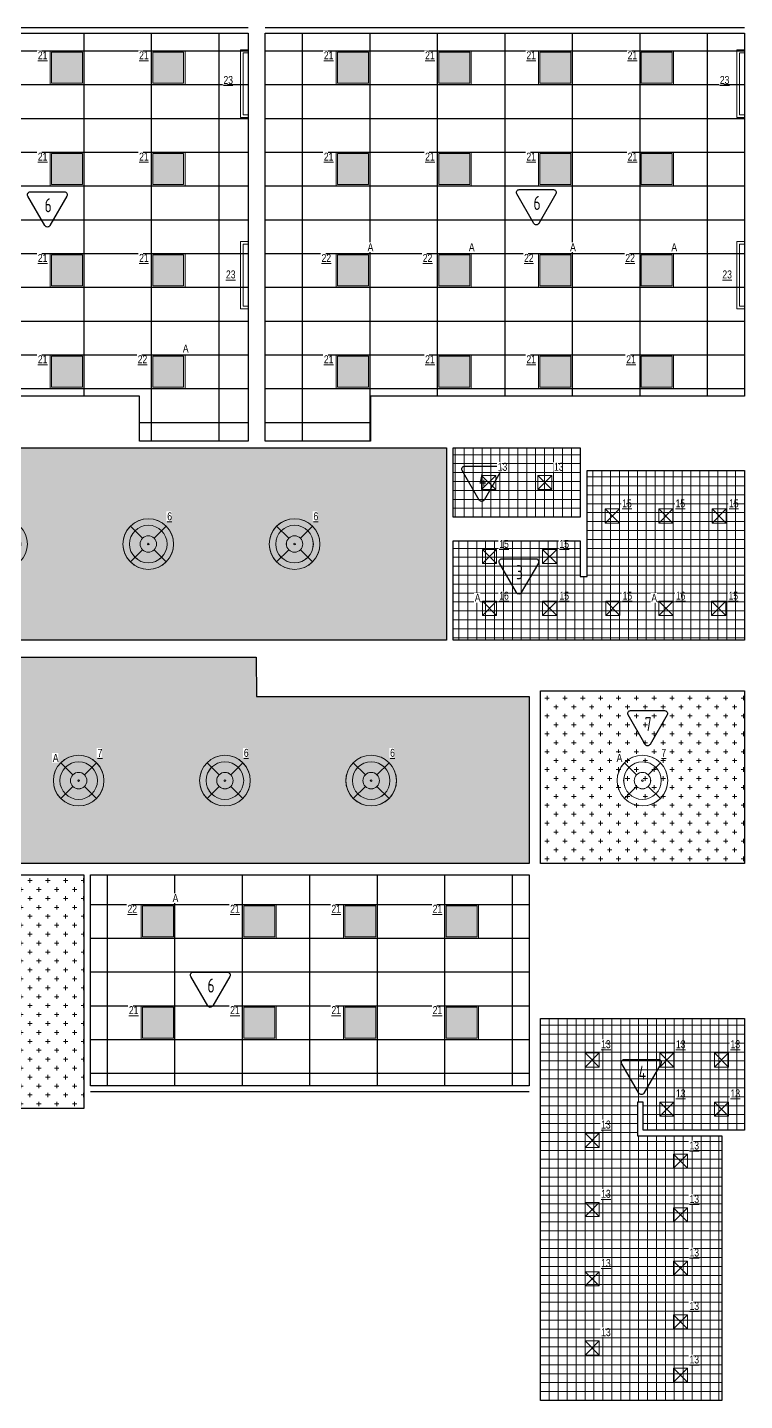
# Model space of a CAD drawing. Header units: millimetres. Extents: x -547274 to 397870, y -45599 to 141350.
# Drawn here: x -38249 to -25501, y 61656 to 86051 of the extents above; entities that cross this region are included whole.
import ezdxf

# ---------------------------------------------------------------- set-up
doc = ezdxf.new("R2010")
doc.units = ezdxf.units.MM
for name, color, linetype, lineweight in [('_ЭОМ_ОБЩ_Освещение_текст тип светильника', 172, 'Continuous', 50), ('_ЭОМ_светильник А', 1, 'Continuous', 35), ('_ЭОМ_светильник Р', 4, 'Continuous', 35), ('АР_Потолки_Штриховка', 252, 'Continuous', 0)]:
    doc.layers.add(name, color=color, linetype=linetype, lineweight=lineweight)
doc.layers.add('X-ref Light', color=250, linetype='Continuous')
doc.layers.add('Штриховка в сечении', color=7, linetype='Continuous')
for name, color, linetype, lineweight, true_color in [('АР_Потолок_Грильято_белый_50х50', 7, 'Continuous', 5, 0x8e00bd), ('АР_Потолок_Грильято_черный_50х50', 7, 'Continuous', 5, 0xfa3e00), ('АР_Потолок_Покраска', 7, 'Continuous', 5, 0x007399)]:
    doc.layers.add(name, color=color, linetype=linetype, lineweight=lineweight, true_color=true_color)
doc.layers.get('X-ref Light').off()
doc.styles.add('ISOCPEUR', font='isocpeur.ttf', dxfattribs={"height": 800})
doc.styles.add('ГОСТ', font='cad.shx', dxfattribs={"width": 0.8})

# ---------------------------------------------------------------- blocks, each defined once
blk = doc.blocks.new('A$C4757d704')
at = {"true_color": 0xf8f6b0, "transparency": 33554687}
h = blk.add_hatch(color=51, dxfattribs=at)
h.dxf.hatch_style = 1
h.paths.add_polyline_path([(214, 686), (132, 768, 0.198841), (0, 450, 0.198983), (132, 132), (214, 214, -0.198912), (116, 450, -0.198912)])
edge = h.paths.add_edge_path()
edge.add_arc((450, 450), 334, 135, 180)
edge.add_arc((450, 450), 334, 180, 225)
edge.add_line((214, 214), (347, 347))
edge.add_ellipse((450, 450), major_axis=(-146, 0), ratio=1, start_angle=315, end_angle=405, ccw=False)
edge.add_line((347, 553), (214, 686))
edge = h.paths.add_edge_path()
edge.add_line((214, 686), (347, 553))
edge.add_ellipse((450, 450), major_axis=(-146, 0), ratio=1, start_angle=225, end_angle=315, ccw=False)
edge.add_line((553, 553), (686, 686))
edge.add_arc((450, 450), 334, 45, 135)
h.paths.add_polyline_path([(132, 768), (214, 686, -0.414214), (686, 686), (768, 768, 0.414374)])
h.paths.add_polyline_path([(768, 768), (686, 686, -0.198912), (784, 450, -0.198912), (686, 214), (768, 132, 0.198983), (900, 450, 0.198841)])
edge = h.paths.add_edge_path()
edge.add_line((686, 686), (553, 553))
edge.add_ellipse((450, 450), major_axis=(-146, 0), ratio=1, start_angle=495, end_angle=585, ccw=False)
edge.add_line((553, 347), (686, 214))
edge.add_arc((450, 450), 334, 315, 360)
edge.add_arc((450, 450), 334, 0, 45)
edge = h.paths.add_edge_path()
edge.add_ellipse((450, 450), major_axis=(-146, 0), ratio=1, start_angle=405, end_angle=495, ccw=False)
edge.add_line((347, 347), (214, 214))
edge.add_arc((450, 450), 334, 225, 315)
edge.add_line((686, 214), (553, 347))
h.paths.add_polyline_path([(768, 132), (686, 214, -0.414214), (214, 214), (132, 132, 0.414054)])
edge = h.paths.add_edge_path()
edge.add_ellipse((450, 450), major_axis=(-146, 0), ratio=1, start_angle=495, end_angle=585)
edge.add_ellipse((450, 450), major_axis=(-146, 0), ratio=1, start_angle=225, end_angle=315)
edge.add_ellipse((450, 450), major_axis=(-146, 0), ratio=1, start_angle=315, end_angle=405)
edge.add_ellipse((450, 450), major_axis=(-146, 0), ratio=1, start_angle=405, end_angle=495)
edge = h.paths.add_edge_path(flags=0)
edge.add_ellipse((450, 450), major_axis=(-14.6, 0), ratio=1, start_angle=0, end_angle=360)
edge = h.paths.add_edge_path(flags=16)
edge.add_ellipse((450, 450), major_axis=(-14.6, 0), ratio=1, start_angle=0, end_angle=360)
at = {"layer": 'АР_Потолки_Штриховка', "color": 18, "ltscale": 100, "true_color": 0x000000}
for points in [[(132, 768), (347, 553)], [(768, 768), (553, 553)], [(347, 347), (132, 132)], [(553, 347), (768, 132)]]:
    blk.add_lwpolyline(points, dxfattribs=at)
for radius in [450, 334]:
    blk.add_circle((450, 450), radius, dxfattribs=at)
for major_axis in [(-146, 0), (-146, 0), (-14.6, 0)]:
    blk.add_ellipse((450, 450), major_axis=major_axis, ratio=1, start_param=3.926991, end_param=10.210176, dxfattribs=at)
blk = doc.blocks.new('Кососвет')
at = {"color": 0, "linetype": 'ByBlock', "lineweight": -2, "ltscale": 40}
for points in [[(-600, 26), (600, 26), (600, -111)], [(-600, 26), (-600, -111)], [(-600, -111), (-550, -111)], [(-550, -24), (550, -24)], [(-550, -111), (-550, -24)], [(600, -111), (550, -111), (550, -24)]]:
    blk.add_lwpolyline(points, dxfattribs=at)
blk = doc.blocks.new('RVE-SLIM-PRIME-595')
at = {"layer": 'Штриховка в сечении', "lineweight": 9, "ltscale": 1000, "true_color": 0xf8f6b0, "transparency": 33554636}
h = blk.add_hatch(color=51, dxfattribs=at)
h.dxf.hatch_style = 1
h.paths.add_polyline_path([(275, 275), (-275, 275), (-275, -275), (275, -275)])
at = {"color": 0, "linetype": 'ByBlock', "lineweight": -2, "ltscale": 40}
for points in [[(300, -300), (-300, -300), (-300, 300), (300, 300)], [(275, -275), (-275, -275), (-275, 275), (275, 275)]]:
    blk.add_lwpolyline(points, close=True, dxfattribs=at)
blk = doc.blocks.new('светильник школа коридор')
at = {"color": 0, "linetype": 'ByBlock', "lineweight": -2}
for points in [[(-318, 318), (-103, 103)], [(318, 318), (103, 103)], [(-103, -103), (-318, -318)], [(103, -103), (318, -318)]]:
    blk.add_lwpolyline(points, dxfattribs=at)
blk.add_circle((0, 0), 334, dxfattribs=at)
for major_axis in [(-450, 0), (-146, 0), (-146, 0), (-14.6, 0)]:
    blk.add_ellipse((0, 0), major_axis=major_axis, ratio=1, start_param=3.926991, end_param=10.210176, dxfattribs=at)
blk = doc.blocks.new('40 НА 40 ГРИЛЬЯТО ДЛЯ 50')
at = {"color": 0, "linetype": 'ByBlock', "lineweight": -2, "ltscale": 100}
for points in [[(125, -125), (-125, -125), (-125, 125), (125, 125), (125, -125)], [(125, 125), (-125, -125)], [(-125, 125), (125, -125)]]:
    blk.add_lwpolyline(points, dxfattribs=at)

msp = doc.modelspace()

# ---------------------------------------------------------------- hatches: boundary and pattern name
at = {"layer": 'АР_Потолки_Штриховка', "ltscale": 100, "true_color": 0xf8f6b0}
h = msp.add_hatch(color=51, dxfattribs=at)
h.dxf.hatch_style = 1
h.paths.add_polyline_path([(-37822.4, 85059.6), (-37272.4, 85059.6), (-37272.4, 85609.6), (-37822.4, 85609.6)])
h = msp.add_hatch(color=51, dxfattribs=at)
h.dxf.hatch_style = 1
h.paths.add_polyline_path([(-36022.4, 85059.6), (-35472.4, 85059.6), (-35472.4, 85609.6), (-36022.4, 85609.6)])
h = msp.add_hatch(color=51, dxfattribs=at)
h.dxf.hatch_style = 1
h.paths.add_polyline_path([(-32737.4, 85059.5), (-32187.4, 85059.5), (-32187.4, 85609.5), (-32737.4, 85609.5)])
h = msp.add_hatch(color=51, dxfattribs=at)
h.dxf.hatch_style = 1
h.paths.add_polyline_path([(-30937.4, 85059.5), (-30387.4, 85059.5), (-30387.4, 85609.5), (-30937.4, 85609.5)])
h = msp.add_hatch(color=51, dxfattribs=at)
h.dxf.hatch_style = 1
h.paths.add_polyline_path([(-29137.4, 85059.5), (-28587.4, 85059.5), (-28587.4, 85609.5), (-29137.4, 85609.5)])
h = msp.add_hatch(color=51, dxfattribs=at)
h.dxf.hatch_style = 1
h.paths.add_polyline_path([(-27337.4, 85059.5), (-26787.4, 85059.5), (-26787.4, 85609.5), (-27337.4, 85609.5)])
h = msp.add_hatch(color=51, dxfattribs=at)
h.dxf.hatch_style = 1
h.paths.add_polyline_path([(-37822.4, 83259.6), (-37272.4, 83259.6), (-37272.4, 83809.6), (-37822.4, 83809.6)])
h = msp.add_hatch(color=51, dxfattribs=at)
h.dxf.hatch_style = 1
h.paths.add_polyline_path([(-36022.4, 83259.6), (-35472.4, 83259.6), (-35472.4, 83809.6), (-36022.4, 83809.6)])
h = msp.add_hatch(color=51, dxfattribs=at)
h.dxf.hatch_style = 1
h.paths.add_polyline_path([(-32737.4, 83259.5), (-32187.4, 83259.5), (-32187.4, 83809.5), (-32737.4, 83809.5)])
h = msp.add_hatch(color=51, dxfattribs=at)
h.dxf.hatch_style = 1
h.paths.add_polyline_path([(-30937.4, 83259.5), (-30387.4, 83259.5), (-30387.4, 83809.5), (-30937.4, 83809.5)])
h = msp.add_hatch(color=51, dxfattribs=at)
h.dxf.hatch_style = 1
h.paths.add_polyline_path([(-29137.4, 83259.5), (-28587.4, 83259.5), (-28587.4, 83809.5), (-29137.4, 83809.5)])
h = msp.add_hatch(color=51, dxfattribs=at)
h.dxf.hatch_style = 1
h.paths.add_polyline_path([(-27337.4, 83259.5), (-26787.4, 83259.5), (-26787.4, 83809.5), (-27337.4, 83809.5)])
h = msp.add_hatch(color=51, dxfattribs=at)
h.dxf.hatch_style = 1
h.paths.add_polyline_path([(-37822.4, 81459.6), (-37272.4, 81459.6), (-37272.4, 82009.6), (-37822.4, 82009.6)])
h = msp.add_hatch(color=51, dxfattribs=at)
h.dxf.hatch_style = 1
h.paths.add_polyline_path([(-36022.4, 81459.6), (-35472.4, 81459.6), (-35472.4, 82009.6), (-36022.4, 82009.6)])
h = msp.add_hatch(color=51, dxfattribs=at)
h.dxf.hatch_style = 1
h.paths.add_polyline_path([(-32737.4, 81459.5), (-32187.4, 81459.5), (-32187.4, 82009.5), (-32737.4, 82009.5)])
h = msp.add_hatch(color=51, dxfattribs=at)
h.dxf.hatch_style = 1
h.paths.add_polyline_path([(-30937.4, 81459.5), (-30387.4, 81459.5), (-30387.4, 82009.5), (-30937.4, 82009.5)])
h = msp.add_hatch(color=51, dxfattribs=at)
h.dxf.hatch_style = 1
h.paths.add_polyline_path([(-29137.4, 81459.5), (-28587.4, 81459.5), (-28587.4, 82009.5), (-29137.4, 82009.5)])
h = msp.add_hatch(color=51, dxfattribs=at)
h.dxf.hatch_style = 1
h.paths.add_polyline_path([(-27337.4, 81459.5), (-26787.4, 81459.5), (-26787.4, 82009.5), (-27337.4, 82009.5)])
h = msp.add_hatch(color=51, dxfattribs=at)
h.dxf.hatch_style = 1
h.paths.add_polyline_path([(-37822.4, 79659.6), (-37272.4, 79659.6), (-37272.4, 80209.6), (-37822.4, 80209.6)])
h = msp.add_hatch(color=51, dxfattribs=at)
h.dxf.hatch_style = 1
h.paths.add_polyline_path([(-36022.4, 79659.6), (-35472.4, 79659.6), (-35472.4, 80209.6), (-36022.4, 80209.6)])
h = msp.add_hatch(color=51, dxfattribs=at)
h.dxf.hatch_style = 1
h.paths.add_polyline_path([(-32737.4, 79659.5), (-32187.4, 79659.5), (-32187.4, 80209.5), (-32737.4, 80209.5)])
h = msp.add_hatch(color=51, dxfattribs=at)
h.dxf.hatch_style = 1
h.paths.add_polyline_path([(-30937.4, 79659.5), (-30387.4, 79659.5), (-30387.4, 80209.5), (-30937.4, 80209.5)])
h = msp.add_hatch(color=51, dxfattribs=at)
h.dxf.hatch_style = 1
h.paths.add_polyline_path([(-29137.4, 79659.5), (-28587.4, 79659.5), (-28587.4, 80209.5), (-29137.4, 80209.5)])
h = msp.add_hatch(color=51, dxfattribs=at)
h.dxf.hatch_style = 1
h.paths.add_polyline_path([(-27337.4, 79659.5), (-26787.4, 79659.5), (-26787.4, 80209.5), (-27337.4, 80209.5)])
h = msp.add_hatch(color=51, dxfattribs=at)
h.dxf.hatch_style = 1
h.paths.add_polyline_path([(-36204, 69895.7), (-35654, 69895.7), (-35654, 70445.7), (-36204, 70445.7)])
h = msp.add_hatch(color=51, dxfattribs=at)
h.dxf.hatch_style = 1
h.paths.add_polyline_path([(-34404, 69895.7), (-33854, 69895.7), (-33854, 70445.7), (-34404, 70445.7)])
h = msp.add_hatch(color=51, dxfattribs=at)
h.dxf.hatch_style = 1
h.paths.add_polyline_path([(-32604, 69895.7), (-32054, 69895.7), (-32054, 70445.7), (-32604, 70445.7)])
h = msp.add_hatch(color=51, dxfattribs=at)
h.dxf.hatch_style = 1
h.paths.add_polyline_path([(-30804, 69895.7), (-30254, 69895.7), (-30254, 70445.7), (-30804, 70445.7)])
h = msp.add_hatch(color=51, dxfattribs=at)
h.dxf.hatch_style = 1
h.paths.add_polyline_path([(-36204, 68095.7), (-35654, 68095.7), (-35654, 68645.7), (-36204, 68645.7)])
h = msp.add_hatch(color=51, dxfattribs=at)
h.dxf.hatch_style = 1
h.paths.add_polyline_path([(-34404, 68095.7), (-33854, 68095.7), (-33854, 68645.7), (-34404, 68645.7)])
h = msp.add_hatch(color=51, dxfattribs=at)
h.dxf.hatch_style = 1
h.paths.add_polyline_path([(-32604, 68095.7), (-32054, 68095.7), (-32054, 68645.7), (-32604, 68645.7)])
h = msp.add_hatch(color=51, dxfattribs=at)
h.dxf.hatch_style = 1
h.paths.add_polyline_path([(-30804, 68095.7), (-30254, 68095.7), (-30254, 68645.7), (-30804, 68645.7)])
at = {"layer": 'АР_Потолок_Грильято_белый_50х50', "transparency": 33554559}
h = msp.add_hatch(dxfattribs=at)
h.set_pattern_fill('ANSI37', color=256, scale=50, angle=45)
h.set_pattern_definition([(90, (-28421.02, 77348.71), (-158.75, 0), []), (180, (-28421.02, 77348.71), (0, -158.75), [])])
h.paths.add_polyline_path([(-30678.1, 78580.4), (-28421, 78580.4), (-28421, 77348.7), (-30678.1, 77348.7)])
h = msp.add_hatch(dxfattribs=at)
h.set_pattern_fill('ANSI37', color=256, scale=50, angle=45)
h.set_pattern_definition([(90, (-29130.7, 61655.68), (-158.75, 0), []), (180, (-29130.7, 61655.68), (0, -158.75), [])])
h.paths.add_polyline_path([(-29130.7, 68441.9), (-25500.7, 68441.9), (-25500.7, 66456.9), (-27301.7, 66456.9), (-27301.7, 66956.9), (-27401.7, 66956.9), (-27401.7, 66356.9), (-25902.9, 66356.9), (-25902.9, 61655.7), (-29130.7, 61655.7)])
at = {"layer": 'АР_Потолок_Грильято_черный_50х50', "transparency": 33554559}
h = msp.add_hatch(dxfattribs=at)
h.set_pattern_fill('ANSI37', color=256, scale=50, angle=45)
h.set_pattern_definition([(90, (-25500.7, 78065.68), (-158.75, 0), []), (180, (-25500.7, 78065.68), (0, -158.75), [])])
h.paths.add_polyline_path([(-28301, 78181.5), (-25500.7, 78181.5), (-25500.7, 75165.7), (-30678.4, 75165.7), (-30678.2, 76928.5), (-28421.4, 76928.3), (-28421, 76298.5), (-28301, 76298.5)])
at = {"layer": 'АР_Потолок_Покраска'}
h = msp.add_hatch(dxfattribs=at)
h.set_pattern_fill('CROSS', color=256, scale=25)
h.paths.add_polyline_path([(-30798.1, 78580.3), (-30798.4, 75165.7), (-54403, 75165.7), (-54403.3, 78580.3)])
h = msp.add_hatch(dxfattribs=at)
h.set_pattern_fill('CROSS', color=256, scale=25)
h.paths.add_polyline_path([(-55745.7, 74164.5), (-50960.7, 74164.5), (-50960.7, 74865.7), (-34180.7, 74865.7), (-34179, 74164.5), (-29329, 74164.5), (-29330.7, 71195.7), (-55745.7, 71195.7)])
h = msp.add_hatch(dxfattribs=at)
h.set_pattern_fill('CROSS', color=256, scale=25)
h.paths.add_polyline_path([(-29130.7, 74264.5), (-25500.7, 74264.5), (-25500.7, 71195.7), (-29130.7, 71195.7)])
h = msp.add_hatch(dxfattribs=at)
h.set_pattern_fill('CROSS', color=256, scale=25)
h.set_pattern_definition([(0, (-298436.24, 56765.23), (158.75, 158.75), [79.375, -238.125]), (90, (-298396.55, 56725.54), (-158.75, 158.75), [79.375, -238.125])])
h.paths.add_polyline_path([(-47485.7, 70993.8), (-37247.3, 70995.7), (-37247.4, 66845.7), (-47485.7, 66845.7)])

# ---------------------------------------------------------------- linework, layer by layer
for points in [[(-42570.7, 85950.7), (-34325.7, 85950.7), (-34325.7, 78700.3), (-36259.4, 78700.3), (-36259.4, 79498.5), (-42570.8, 79498.5)], [(-34025.7, 85950.7), (-25500.7, 85950.7), (-25500.7, 79498.5), (-32147.8, 79498.5), (-32147.8, 78700.3), (-34025.7, 78700.3)], [(-30798.1, 78580.3), (-30798.4, 75165.7), (-54403, 75165.7), (-54403.3, 78580.3)], [(-30678.1, 78580.4), (-28421, 78580.4), (-28421, 77348.7), (-30678.1, 77348.7)], [(-28301, 78181.5), (-25500.7, 78181.5), (-25500.7, 75165.7), (-30678.4, 75165.7), (-30678.2, 76928.5), (-28421.4, 76928.3), (-28421, 76298.5), (-28301, 76298.5)], [(-55745.7, 74164.5), (-50960.7, 74164.5), (-50960.7, 74865.7), (-34180.7, 74865.7), (-34179, 74164.5), (-29329, 74164.5), (-29330.7, 71195.7), (-55745.7, 71195.7)], [(-29130.7, 74264.5), (-25500.7, 74264.5), (-25500.7, 71195.7), (-29130.7, 71195.7)], [(-47485.7, 70993.8), (-37247.3, 70995.7), (-37247.4, 66845.7), (-47485.7, 66845.7)], [(-37127.3, 70995.7), (-29330.7, 70995.7), (-29330.7, 67245.7), (-37127.3, 67245.7)], [(-29130.7, 68441.9), (-25500.7, 68441.9), (-25500.7, 66456.9), (-27301.7, 66456.9), (-27301.7, 66956.9), (-27401.7, 66956.9), (-27401.7, 66356.9), (-25902.9, 66356.9), (-25902.9, 61655.7), (-29130.7, 61655.7)]]:
    msp.add_lwpolyline(points, close=True)
for points in [[(-42570.7, 86050.8), (-34325.7, 86050.7)], [(-37247.4, 85950.7), (-37247.4, 79498.5)], [(-36047.4, 85950.7), (-36047.4, 78700.3)], [(-34847.4, 85950.7), (-34847.4, 78700.3)], [(-34025.7, 86050.6), (-25500.7, 86050.7)], [(-33362.4, 85950.7), (-33362.4, 78700.3)], [(-32162.4, 85950.7), (-32162.4, 78700.3)], [(-30962.4, 85950.7), (-30962.4, 79498.5)], [(-29762.4, 85950.7), (-29762.4, 79498.5)], [(-28562.4, 85950.7), (-28562.4, 79498.5)], [(-27362.4, 85950.7), (-27362.4, 79498.5)], [(-26162.4, 85950.7), (-26162.4, 79498.5)], [(-42570.7, 85634.5), (-34325.7, 85634.6)], [(-34025.7, 85634.5), (-25500.7, 85634.5)], [(-42570.7, 85034.5), (-34325.7, 85034.6)], [(-34025.7, 85034.5), (-25500.7, 85034.5)], [(-42570.7, 84434.5), (-34325.7, 84434.6)], [(-34025.7, 84434.5), (-25500.7, 84434.5)], [(-42570.7, 83834.5), (-34325.7, 83834.6)], [(-34025.7, 83834.5), (-25500.7, 83834.5)], [(-42570.7, 83234.5), (-34325.7, 83234.6)], [(-34025.7, 83234.5), (-25500.7, 83234.5)], [(-42570.7, 82634.5), (-34325.7, 82634.6)], [(-34025.7, 82634.5), (-25500.7, 82634.5)], [(-42570.7, 82034.5), (-34325.7, 82034.6)], [(-34025.7, 82034.5), (-25500.7, 82034.5)], [(-42570.7, 81434.5), (-34325.7, 81434.6)], [(-34025.7, 81434.5), (-25500.7, 81434.5)], [(-42570.8, 80834.5), (-34325.7, 80834.6)], [(-34025.7, 80834.5), (-25500.7, 80834.5)], [(-42570.8, 80234.5), (-34325.7, 80234.6)], [(-34025.7, 80234.5), (-25500.7, 80234.5)], [(-42570.8, 79634.5), (-34325.7, 79634.6)], [(-34025.7, 79634.5), (-25500.7, 79634.5)], [(-36259.4, 79034.6), (-34325.7, 79034.6)], [(-34025.7, 79034.5), (-32147.8, 79034.5)], [(-36829, 67245.7), (-36829, 70995.7)], [(-35629, 67245.7), (-35629, 70995.7)], [(-34429, 67245.7), (-34429, 70995.7)], [(-33229, 67245.7), (-33229, 70995.7)], [(-32029, 67245.7), (-32029, 70995.7)], [(-30829, 67245.7), (-30829, 70995.7)], [(-29629, 67245.7), (-29629, 70995.7)], [(-37127.3, 70470.7), (-29330.7, 70470.7)], [(-37127.3, 69870.7), (-29330.7, 69870.7)], [(-37127.3, 69270.7), (-29330.7, 69270.7)], [(-37127.3, 68670.7), (-29330.7, 68670.7)], [(-37127.3, 68070.7), (-29330.7, 68070.7)], [(-37127.3, 67470.7), (-29330.7, 67470.7)], [(-37127.3, 67145.7), (-29330.7, 67145.7)]]:
    msp.add_lwpolyline(points)
for points in [[(-38197.8, 83129.4), (-37591.6, 83129.4, -0.5773495), (-37548.3, 83054.4), (-37851.4, 82529.4, -0.5773541), (-37938, 82529.4), (-38241.1, 83054.4, -0.5773491), (-38197.8, 83129.4, -0.0000017)], [(-29505.8, 83170.1), (-28899.5, 83170.1, -0.5773495), (-28856.2, 83095.1), (-29159.3, 82570.1, -0.5773541), (-29246, 82570.1), (-29549.1, 83095.1, -0.5773491), (-29505.8, 83170.1, -0.0000017)], [(-30477.3, 78254.9), (-29871.1, 78254.9, -0.5773495), (-29827.8, 78179.9), (-30130.9, 77654.9, -0.5773541), (-30217.5, 77654.9), (-30520.6, 78179.9, -0.5773491), (-30477.3, 78254.9, -0.0000017)], [(-29815.8, 76609.1), (-29209.5, 76609.1, -0.5773495), (-29166.2, 76534.1), (-29469.3, 76009.1, -0.5773541), (-29555.9, 76009.1), (-29859.1, 76534.1, -0.5773491), (-29815.8, 76609.1, -0.0000017)], [(-27527.9, 73913.6), (-26921.7, 73913.6, -0.5773495), (-26878.4, 73838.6), (-27181.5, 73313.6, -0.5773541), (-27268.1, 73313.6), (-27571.2, 73838.6, -0.5773491), (-27527.9, 73913.6, -0.0000017)], [(-35302.5, 69266.2), (-34696.2, 69266.2, -0.5773495), (-34652.9, 69191.2), (-34956.1, 68666.2, -0.5773541), (-35042.7, 68666.2), (-35345.8, 69191.2, -0.5773491), (-35302.5, 69266.2, -0.0000017)], [(-27637.2, 67715.3), (-27031, 67715.3, -0.5773495), (-26987.7, 67640.3), (-27290.8, 67115.3, -0.5773541), (-27377.4, 67115.3), (-27680.5, 67640.3, -0.5773491), (-27637.2, 67715.3, -0.0000017)]]:
    msp.add_lwpolyline(points, format="xyb")
at = {"layer": 'АР_Потолки_Штриховка', "color": 18, "ltscale": 100, "true_color": 0x000000}
for points in [[(-37247.4, 85034.6), (-37847.4, 85034.6), (-37847.4, 85634.6), (-37247.4, 85634.6)], [(-35447.4, 85034.6), (-36047.4, 85034.6), (-36047.4, 85634.6), (-35447.4, 85634.6)], [(-32162.4, 85034.5), (-32762.4, 85034.5), (-32762.4, 85634.5), (-32162.4, 85634.5)], [(-30362.4, 85034.5), (-30962.4, 85034.5), (-30962.4, 85634.5), (-30362.4, 85634.5)], [(-28562.4, 85034.5), (-29162.4, 85034.5), (-29162.4, 85634.5), (-28562.4, 85634.5)], [(-26762.4, 85034.5), (-27362.4, 85034.5), (-27362.4, 85634.5), (-26762.4, 85634.5)], [(-37272.4, 85059.6), (-37822.4, 85059.6), (-37822.4, 85609.6), (-37272.4, 85609.6)], [(-35472.4, 85059.6), (-36022.4, 85059.6), (-36022.4, 85609.6), (-35472.4, 85609.6)], [(-32187.4, 85059.5), (-32737.4, 85059.5), (-32737.4, 85609.5), (-32187.4, 85609.5)], [(-30387.4, 85059.5), (-30937.4, 85059.5), (-30937.4, 85609.5), (-30387.4, 85609.5)], [(-28587.4, 85059.5), (-29137.4, 85059.5), (-29137.4, 85609.5), (-28587.4, 85609.5)], [(-26787.4, 85059.5), (-27337.4, 85059.5), (-27337.4, 85609.5), (-26787.4, 85609.5)], [(-37247.4, 83234.6), (-37847.4, 83234.6), (-37847.4, 83834.6), (-37247.4, 83834.6)], [(-37272.4, 83259.6), (-37822.4, 83259.6), (-37822.4, 83809.6), (-37272.4, 83809.6)], [(-35447.4, 83234.6), (-36047.4, 83234.6), (-36047.4, 83834.6), (-35447.4, 83834.6)], [(-35472.4, 83259.6), (-36022.4, 83259.6), (-36022.4, 83809.6), (-35472.4, 83809.6)], [(-32162.4, 83234.5), (-32762.4, 83234.5), (-32762.4, 83834.5), (-32162.4, 83834.5)], [(-32187.4, 83259.5), (-32737.4, 83259.5), (-32737.4, 83809.5), (-32187.4, 83809.5)], [(-30362.4, 83234.5), (-30962.4, 83234.5), (-30962.4, 83834.5), (-30362.4, 83834.5)], [(-30387.4, 83259.5), (-30937.4, 83259.5), (-30937.4, 83809.5), (-30387.4, 83809.5)], [(-28562.4, 83234.5), (-29162.4, 83234.5), (-29162.4, 83834.5), (-28562.4, 83834.5)], [(-28587.4, 83259.5), (-29137.4, 83259.5), (-29137.4, 83809.5), (-28587.4, 83809.5)], [(-26762.4, 83234.5), (-27362.4, 83234.5), (-27362.4, 83834.5), (-26762.4, 83834.5)], [(-26787.4, 83259.5), (-27337.4, 83259.5), (-27337.4, 83809.5), (-26787.4, 83809.5)], [(-37247.4, 81434.6), (-37847.4, 81434.6), (-37847.4, 82034.6), (-37247.4, 82034.6)], [(-37272.4, 81459.6), (-37822.4, 81459.6), (-37822.4, 82009.6), (-37272.4, 82009.6)], [(-35447.4, 81434.6), (-36047.4, 81434.6), (-36047.4, 82034.6), (-35447.4, 82034.6)], [(-35472.4, 81459.6), (-36022.4, 81459.6), (-36022.4, 82009.6), (-35472.4, 82009.6)], [(-32162.4, 81434.5), (-32762.4, 81434.5), (-32762.4, 82034.5), (-32162.4, 82034.5)], [(-32187.4, 81459.5), (-32737.4, 81459.5), (-32737.4, 82009.5), (-32187.4, 82009.5)], [(-30362.4, 81434.5), (-30962.4, 81434.5), (-30962.4, 82034.5), (-30362.4, 82034.5)], [(-30387.4, 81459.5), (-30937.4, 81459.5), (-30937.4, 82009.5), (-30387.4, 82009.5)], [(-28562.4, 81434.5), (-29162.4, 81434.5), (-29162.4, 82034.5), (-28562.4, 82034.5)], [(-28587.4, 81459.5), (-29137.4, 81459.5), (-29137.4, 82009.5), (-28587.4, 82009.5)], [(-26762.4, 81434.5), (-27362.4, 81434.5), (-27362.4, 82034.5), (-26762.4, 82034.5)], [(-26787.4, 81459.5), (-27337.4, 81459.5), (-27337.4, 82009.5), (-26787.4, 82009.5)], [(-37247.4, 79634.6), (-37847.4, 79634.6), (-37847.4, 80234.6), (-37247.4, 80234.6)], [(-37272.4, 79659.6), (-37822.4, 79659.6), (-37822.4, 80209.6), (-37272.4, 80209.6)], [(-35447.4, 79634.6), (-36047.4, 79634.6), (-36047.4, 80234.6), (-35447.4, 80234.6)], [(-35472.4, 79659.6), (-36022.4, 79659.6), (-36022.4, 80209.6), (-35472.4, 80209.6)], [(-32162.4, 79634.5), (-32762.4, 79634.5), (-32762.4, 80234.5), (-32162.4, 80234.5)], [(-32187.4, 79659.5), (-32737.4, 79659.5), (-32737.4, 80209.5), (-32187.4, 80209.5)], [(-30362.4, 79634.5), (-30962.4, 79634.5), (-30962.4, 80234.5), (-30362.4, 80234.5)], [(-30387.4, 79659.5), (-30937.4, 79659.5), (-30937.4, 80209.5), (-30387.4, 80209.5)], [(-28562.4, 79634.5), (-29162.4, 79634.5), (-29162.4, 80234.5), (-28562.4, 80234.5)], [(-28587.4, 79659.5), (-29137.4, 79659.5), (-29137.4, 80209.5), (-28587.4, 80209.5)], [(-26762.4, 79634.5), (-27362.4, 79634.5), (-27362.4, 80234.5), (-26762.4, 80234.5)], [(-26787.4, 79659.5), (-27337.4, 79659.5), (-27337.4, 80209.5), (-26787.4, 80209.5)], [(-35629, 69870.7), (-36229, 69870.7), (-36229, 70470.7), (-35629, 70470.7)], [(-35654, 69895.7), (-36204, 69895.7), (-36204, 70445.7), (-35654, 70445.7)], [(-33829, 69870.7), (-34429, 69870.7), (-34429, 70470.7), (-33829, 70470.7)], [(-33854, 69895.7), (-34404, 69895.7), (-34404, 70445.7), (-33854, 70445.7)], [(-32029, 69870.7), (-32629, 69870.7), (-32629, 70470.7), (-32029, 70470.7)], [(-32054, 69895.7), (-32604, 69895.7), (-32604, 70445.7), (-32054, 70445.7)], [(-30229, 69870.7), (-30829, 69870.7), (-30829, 70470.7), (-30229, 70470.7)], [(-30254, 69895.7), (-30804, 69895.7), (-30804, 70445.7), (-30254, 70445.7)], [(-35629, 68070.7), (-36229, 68070.7), (-36229, 68670.7), (-35629, 68670.7)], [(-35654, 68095.7), (-36204, 68095.7), (-36204, 68645.7), (-35654, 68645.7)], [(-33829, 68070.7), (-34429, 68070.7), (-34429, 68670.7), (-33829, 68670.7)], [(-33854, 68095.7), (-34404, 68095.7), (-34404, 68645.7), (-33854, 68645.7)], [(-32029, 68070.7), (-32629, 68070.7), (-32629, 68670.7), (-32029, 68670.7)], [(-32054, 68095.7), (-32604, 68095.7), (-32604, 68645.7), (-32054, 68645.7)], [(-30229, 68070.7), (-30829, 68070.7), (-30829, 68670.7), (-30229, 68670.7)], [(-30254, 68095.7), (-30804, 68095.7), (-30804, 68645.7), (-30254, 68645.7)]]:
    msp.add_lwpolyline(points, close=True, dxfattribs=at)
at = {"layer": 'АР_Потолки_Штриховка', "color": 18, "lineweight": 18, "ltscale": 100, "true_color": 0x000000}
for points in [[(-37247.4, 85034.6), (-37847.4, 85034.6), (-37847.4, 85634.6), (-37247.4, 85634.6)], [(-35447.4, 85034.6), (-36047.4, 85034.6), (-36047.4, 85634.6), (-35447.4, 85634.6)], [(-32162.4, 85034.5), (-32762.4, 85034.5), (-32762.4, 85634.5), (-32162.4, 85634.5)], [(-30362.4, 85034.5), (-30962.4, 85034.5), (-30962.4, 85634.5), (-30362.4, 85634.5)], [(-28562.4, 85034.5), (-29162.4, 85034.5), (-29162.4, 85634.5), (-28562.4, 85634.5)], [(-26762.4, 85034.5), (-27362.4, 85034.5), (-27362.4, 85634.5), (-26762.4, 85634.5)], [(-37272.4, 85059.6), (-37822.4, 85059.6), (-37822.4, 85609.6), (-37272.4, 85609.6)], [(-35472.4, 85059.6), (-36022.4, 85059.6), (-36022.4, 85609.6), (-35472.4, 85609.6)], [(-32187.4, 85059.5), (-32737.4, 85059.5), (-32737.4, 85609.5), (-32187.4, 85609.5)], [(-30387.4, 85059.5), (-30937.4, 85059.5), (-30937.4, 85609.5), (-30387.4, 85609.5)], [(-28587.4, 85059.5), (-29137.4, 85059.5), (-29137.4, 85609.5), (-28587.4, 85609.5)], [(-26787.4, 85059.5), (-27337.4, 85059.5), (-27337.4, 85609.5), (-26787.4, 85609.5)], [(-37247.4, 83234.6), (-37847.4, 83234.6), (-37847.4, 83834.6), (-37247.4, 83834.6)], [(-37272.4, 83259.6), (-37822.4, 83259.6), (-37822.4, 83809.6), (-37272.4, 83809.6)], [(-35447.4, 83234.6), (-36047.4, 83234.6), (-36047.4, 83834.6), (-35447.4, 83834.6)], [(-35472.4, 83259.6), (-36022.4, 83259.6), (-36022.4, 83809.6), (-35472.4, 83809.6)], [(-32162.4, 83234.5), (-32762.4, 83234.5), (-32762.4, 83834.5), (-32162.4, 83834.5)], [(-32187.4, 83259.5), (-32737.4, 83259.5), (-32737.4, 83809.5), (-32187.4, 83809.5)], [(-30362.4, 83234.5), (-30962.4, 83234.5), (-30962.4, 83834.5), (-30362.4, 83834.5)], [(-30387.4, 83259.5), (-30937.4, 83259.5), (-30937.4, 83809.5), (-30387.4, 83809.5)], [(-28562.4, 83234.5), (-29162.4, 83234.5), (-29162.4, 83834.5), (-28562.4, 83834.5)], [(-28587.4, 83259.5), (-29137.4, 83259.5), (-29137.4, 83809.5), (-28587.4, 83809.5)], [(-26762.4, 83234.5), (-27362.4, 83234.5), (-27362.4, 83834.5), (-26762.4, 83834.5)], [(-26787.4, 83259.5), (-27337.4, 83259.5), (-27337.4, 83809.5), (-26787.4, 83809.5)], [(-37247.4, 81434.6), (-37847.4, 81434.6), (-37847.4, 82034.6), (-37247.4, 82034.6)], [(-37272.4, 81459.6), (-37822.4, 81459.6), (-37822.4, 82009.6), (-37272.4, 82009.6)], [(-35447.4, 81434.6), (-36047.4, 81434.6), (-36047.4, 82034.6), (-35447.4, 82034.6)], [(-35472.4, 81459.6), (-36022.4, 81459.6), (-36022.4, 82009.6), (-35472.4, 82009.6)], [(-32162.4, 81434.5), (-32762.4, 81434.5), (-32762.4, 82034.5), (-32162.4, 82034.5)], [(-32187.4, 81459.5), (-32737.4, 81459.5), (-32737.4, 82009.5), (-32187.4, 82009.5)], [(-30362.4, 81434.5), (-30962.4, 81434.5), (-30962.4, 82034.5), (-30362.4, 82034.5)], [(-30387.4, 81459.5), (-30937.4, 81459.5), (-30937.4, 82009.5), (-30387.4, 82009.5)], [(-28562.4, 81434.5), (-29162.4, 81434.5), (-29162.4, 82034.5), (-28562.4, 82034.5)], [(-28587.4, 81459.5), (-29137.4, 81459.5), (-29137.4, 82009.5), (-28587.4, 82009.5)], [(-26762.4, 81434.5), (-27362.4, 81434.5), (-27362.4, 82034.5), (-26762.4, 82034.5)], [(-26787.4, 81459.5), (-27337.4, 81459.5), (-27337.4, 82009.5), (-26787.4, 82009.5)], [(-37247.4, 79634.6), (-37847.4, 79634.6), (-37847.4, 80234.6), (-37247.4, 80234.6)], [(-37272.4, 79659.6), (-37822.4, 79659.6), (-37822.4, 80209.6), (-37272.4, 80209.6)], [(-35447.4, 79634.6), (-36047.4, 79634.6), (-36047.4, 80234.6), (-35447.4, 80234.6)], [(-35472.4, 79659.6), (-36022.4, 79659.6), (-36022.4, 80209.6), (-35472.4, 80209.6)], [(-32162.4, 79634.5), (-32762.4, 79634.5), (-32762.4, 80234.5), (-32162.4, 80234.5)], [(-32187.4, 79659.5), (-32737.4, 79659.5), (-32737.4, 80209.5), (-32187.4, 80209.5)], [(-30362.4, 79634.5), (-30962.4, 79634.5), (-30962.4, 80234.5), (-30362.4, 80234.5)], [(-30387.4, 79659.5), (-30937.4, 79659.5), (-30937.4, 80209.5), (-30387.4, 80209.5)], [(-28562.4, 79634.5), (-29162.4, 79634.5), (-29162.4, 80234.5), (-28562.4, 80234.5)], [(-28587.4, 79659.5), (-29137.4, 79659.5), (-29137.4, 80209.5), (-28587.4, 80209.5)], [(-26762.4, 79634.5), (-27362.4, 79634.5), (-27362.4, 80234.5), (-26762.4, 80234.5)], [(-26787.4, 79659.5), (-27337.4, 79659.5), (-27337.4, 80209.5), (-26787.4, 80209.5)], [(-35629, 69870.7), (-36229, 69870.7), (-36229, 70470.7), (-35629, 70470.7)], [(-35654, 69895.7), (-36204, 69895.7), (-36204, 70445.7), (-35654, 70445.7)], [(-33829, 69870.7), (-34429, 69870.7), (-34429, 70470.7), (-33829, 70470.7)], [(-33854, 69895.7), (-34404, 69895.7), (-34404, 70445.7), (-33854, 70445.7)], [(-32029, 69870.7), (-32629, 69870.7), (-32629, 70470.7), (-32029, 70470.7)], [(-32054, 69895.7), (-32604, 69895.7), (-32604, 70445.7), (-32054, 70445.7)], [(-30229, 69870.7), (-30829, 69870.7), (-30829, 70470.7), (-30229, 70470.7)], [(-30254, 69895.7), (-30804, 69895.7), (-30804, 70445.7), (-30254, 70445.7)], [(-35629, 68070.7), (-36229, 68070.7), (-36229, 68670.7), (-35629, 68670.7)], [(-35654, 68095.7), (-36204, 68095.7), (-36204, 68645.7), (-35654, 68645.7)], [(-33829, 68070.7), (-34429, 68070.7), (-34429, 68670.7), (-33829, 68670.7)], [(-33854, 68095.7), (-34404, 68095.7), (-34404, 68645.7), (-33854, 68645.7)], [(-32029, 68070.7), (-32629, 68070.7), (-32629, 68670.7), (-32029, 68670.7)], [(-32054, 68095.7), (-32604, 68095.7), (-32604, 68645.7), (-32054, 68645.7)], [(-30229, 68070.7), (-30829, 68070.7), (-30829, 68670.7), (-30229, 68670.7)], [(-30254, 68095.7), (-30804, 68095.7), (-30804, 68645.7), (-30254, 68645.7)]]:
    msp.add_lwpolyline(points, close=True, dxfattribs=at)

# ---------------------------------------------------------------- block references
at = {"layer": '_ЭОМ_светильник А', "color": 18, "lineweight": 18, "ltscale": 100, "true_color": 0x000000}
for name, p in [('RVE-SLIM-PRIME-595', (-32462.4, 81734.5)), ('RVE-SLIM-PRIME-595', (-30662.4, 81734.5)), ('RVE-SLIM-PRIME-595', (-28862.4, 81734.5)), ('RVE-SLIM-PRIME-595', (-27062.4, 81734.5)), ('RVE-SLIM-PRIME-595', (-35747.4, 79934.6)), ('светильник школа коридор', (-38700.7, 76873)), ('40 НА 40 ГРИЛЬЯТО ДЛЯ 50', (-30036.3, 75730.7)), ('40 НА 40 ГРИЛЬЯТО ДЛЯ 50', (-26897, 75730.7)), ('RVE-SLIM-PRIME-595', (-35929, 70170.7))]:
    msp.add_blockref(name, p, dxfattribs=at)
at = {"layer": '_ЭОМ_светильник Р', "color": 18, "lineweight": 18, "ltscale": 100, "true_color": 0x000000}
for name, p in [('RVE-SLIM-PRIME-595', (-37547.4, 85334.6)), ('RVE-SLIM-PRIME-595', (-35747.4, 85334.6)), ('RVE-SLIM-PRIME-595', (-32462.4, 85334.5)), ('RVE-SLIM-PRIME-595', (-30662.4, 85334.5)), ('RVE-SLIM-PRIME-595', (-28862.4, 85334.5)), ('RVE-SLIM-PRIME-595', (-27062.4, 85334.5)), ('RVE-SLIM-PRIME-595', (-37547.4, 83534.6)), ('RVE-SLIM-PRIME-595', (-35747.4, 83534.6)), ('RVE-SLIM-PRIME-595', (-32462.4, 83534.5)), ('RVE-SLIM-PRIME-595', (-30662.4, 83534.5)), ('RVE-SLIM-PRIME-595', (-28862.4, 83534.5)), ('RVE-SLIM-PRIME-595', (-27062.4, 83534.5)), ('RVE-SLIM-PRIME-595', (-35747.4, 81734.6)), ('RVE-SLIM-PRIME-595', (-37547.4, 79934.6)), ('RVE-SLIM-PRIME-595', (-32462.4, 79934.5)), ('RVE-SLIM-PRIME-595', (-30662.4, 79934.5)), ('RVE-SLIM-PRIME-595', (-28862.4, 79934.5)), ('RVE-SLIM-PRIME-595', (-27062.4, 79934.5)), ('40 НА 40 ГРИЛЬЯТО ДЛЯ 50', (-30049.6, 77964.5)), ('40 НА 40 ГРИЛЬЯТО ДЛЯ 50', (-29049.6, 77964.5)), ('светильник школа коридор', (-36100.7, 76873)), ('светильник школа коридор', (-33500.7, 76873)), ('40 НА 40 ГРИЛЬЯТО ДЛЯ 50', (-27851, 77371.6)), ('40 НА 40 ГРИЛЬЯТО ДЛЯ 50', (-26900.7, 77371.6)), ('40 НА 40 ГРИЛЬЯТО ДЛЯ 50', (-25950.7, 77371.6)), ('40 НА 40 ГРИЛЬЯТО ДЛЯ 50', (-30036.3, 76649.7)), ('40 НА 40 ГРИЛЬЯТО ДЛЯ 50', (-28965.6, 76649.7)), ('40 НА 40 ГРИЛЬЯТО ДЛЯ 50', (-28965.6, 75730.7)), ('40 НА 40 ГРИЛЬЯТО ДЛЯ 50', (-27843.4, 75730.7)), ('40 НА 40 ГРИЛЬЯТО ДЛЯ 50', (-25960.4, 75730.7)), ('светильник школа коридор', (-34738.7, 72670.1)), ('светильник школа коридор', (-32138.7, 72670.1)), ('RVE-SLIM-PRIME-595', (-34129, 70170.7)), ('RVE-SLIM-PRIME-595', (-32329, 70170.7)), ('RVE-SLIM-PRIME-595', (-30529, 70170.7)), ('RVE-SLIM-PRIME-595', (-35929, 68370.7)), ('RVE-SLIM-PRIME-595', (-34129, 68370.7)), ('RVE-SLIM-PRIME-595', (-32329, 68370.7)), ('RVE-SLIM-PRIME-595', (-30529, 68370.7)), ('40 НА 40 ГРИЛЬЯТО ДЛЯ 50', (-28211.2, 67706.4)), ('40 НА 40 ГРИЛЬЯТО ДЛЯ 50', (-26881.6, 67706.4)), ('40 НА 40 ГРИЛЬЯТО ДЛЯ 50', (-25910.5, 67706.4)), ('40 НА 40 ГРИЛЬЯТО ДЛЯ 50', (-26881.6, 66832.7)), ('40 НА 40 ГРИЛЬЯТО ДЛЯ 50', (-25910.5, 66832.7)), ('40 НА 40 ГРИЛЬЯТО ДЛЯ 50', (-28211.2, 66278.4)), ('40 НА 40 ГРИЛЬЯТО ДЛЯ 50', (-26640.2, 65906.9)), ('40 НА 40 ГРИЛЬЯТО ДЛЯ 50', (-28211.2, 65048.8)), ('40 НА 40 ГРИЛЬЯТО ДЛЯ 50', (-26640.2, 64955.7)), ('40 НА 40 ГРИЛЬЯТО ДЛЯ 50', (-28211.2, 63819.3)), ('40 НА 40 ГРИЛЬЯТО ДЛЯ 50', (-26640.2, 64005.7)), ('40 НА 40 ГРИЛЬЯТО ДЛЯ 50', (-26640.2, 63055.7)), ('40 НА 40 ГРИЛЬЯТО ДЛЯ 50', (-28211.2, 62589.7)), ('40 НА 40 ГРИЛЬЯТО ДЛЯ 50', (-26640.2, 62105.7))]:
    msp.add_blockref(name, p, dxfattribs=at)
at = {"layer": '_ЭОМ_светильник Р', "color": 18, "lineweight": 18, "ltscale": 100, "true_color": 0x000000, "rotation": 89.99999999999999}
for p in [(-34436.9, 85050.7), (-25611.9, 85050.7), (-34436.9, 81650.7), (-25611.9, 81650.7)]:
    msp.add_blockref('Кососвет', p, dxfattribs=at)
at = {"layer": 'X-ref Light', "linetype": 'ByBlock', "ltscale": 40}
for p in [(-36550.9, 76422.8), (-33950.9, 76422.8), (-37788.9, 72219.9), (-35188.9, 72219.9), (-32588.9, 72219.9), (-27765.9, 72219.9)]:
    msp.add_blockref('A$C4757d704', p, dxfattribs=at)
at = {"layer": 'X-ref Light', "color": 18, "linetype": 'ByBlock', "lineweight": 18, "ltscale": 40, "true_color": 0x000000}
for p in [(-36550.9, 76422.8), (-33950.9, 76422.8), (-37788.9, 72219.9), (-35188.9, 72219.9), (-32588.9, 72219.9), (-27765.9, 72219.9)]:
    msp.add_blockref('A$C4757d704', p, dxfattribs=at)

# ---------------------------------------------------------------- texts
at = {"char_height": 250, "width": 294.334, "attachment_point": 1, "style": 'ISOCPEUR'}
for s, insert in [('{\\W0.7;6}', (-37944.1, 83017.3)), ('{\\W0.7;6}', (-29252.1, 83058)), ('{\\W0.7;4}', (-30223.6, 78142.8)), ('{\\W0.7;3}', (-29562.1, 76497.1)), ('{\\W0.7;7}', (-27274.2, 73801.5)), ('{\\W0.7;6}', (-35048.8, 69154.1)), ('{\\W0.7;4}', (-27383.5, 67603.2))]:
    msp.add_mtext(s, dxfattribs=dict(at, insert=insert))

# ---------------------------------------------------------------- next in the draw order: texts
at = {"layer": '_ЭОМ_ОБЩ_Освещение_текст тип светильника', "color": 18, "lineweight": 18, "ltscale": 40, "true_color": 0x000000, "char_height": 142.19, "width": 55.872, "attachment_point": 1, "style": 'ГОСТ', "bg_fill": 3, "box_fill_scale": 1.1, "bg_fill_color": 256, "bg_fill_transparency": 0}
for s, insert in [('{\\L21}', (-38063.8, 85627)), ('{\\L21}', (-36263.8, 85627)), ('{\\L21}', (-32978.8, 85626.9)), ('{\\L21}', (-31178.8, 85626.9)), ('{\\L21}', (-29378.8, 85626.9)), ('{\\L21}', (-27578.8, 85626.9)), ('{\\L23}', (-34764.5, 85188.9)), ('{\\L23}', (-25939.5, 85188.9)), ('{\\L21}', (-38063.8, 83827)), ('{\\L21}', (-36263.8, 83827)), ('{\\L21}', (-32978.8, 83826.9)), ('{\\L21}', (-31178.8, 83826.9)), ('{\\L21}', (-29378.8, 83826.9)), ('{\\L21}', (-27578.8, 83826.9)), ('{\\L21}', (-38063.8, 82027)), ('{\\L21}', (-36263.8, 82027)), ('{\\L22}', (-33020.3, 82026.9)), ('{\\L22}', (-31220.3, 82026.9)), ('{\\L22}', (-29420.3, 82026.9)), ('{\\L22}', (-27620.3, 82026.9)), ('{\\L23}', (-34719.7, 81734.2)), ('{\\L23}', (-25894.7, 81734.2)), ('{\\L21}', (-38063.8, 80227)), ('{\\L22}', (-36288.6, 80227)), ('{\\L21}', (-32978.8, 80226.9)), ('{\\L21}', (-31178.8, 80226.9)), ('{\\L21}', (-29378.8, 80226.9)), ('{\\L21}', (-27603.6, 80226.9)), ('{\\L13}', (-29888.1, 78315.8)), ('{\\L13}', (-28888.1, 78315.8)), ('{\\L15}', (-27675.8, 77667.5)), ('{\\L15}', (-26725.5, 77667.5)), ('{\\L15}', (-25775.5, 77667.5)), ('{\\L6}', (-35764, 77437.2)), ('{\\L6}', (-33164, 77437.2)), ('{\\L15}', (-29861.1, 76945.6)), ('{\\L15}', (-28790.4, 76945.6)), ('{\\L16}', (-29861.1, 76026.6)), ('{\\L15}', (-28790.4, 76026.6)), ('{\\L15}', (-27668.2, 76026.6)), ('{\\L16}', (-26721.8, 76026.6)), ('{\\L15}', (-25785.2, 76026.6)), ('{\\L6}', (-34402, 73234.3)), ('{\\L6}', (-31802, 73234.3)), ('{\\L22}', (-36470.2, 70463.1)), ('{\\L21}', (-34645.4, 70463.1)), ('{\\L21}', (-32845.4, 70463.1)), ('{\\L21}', (-31045.4, 70463.1)), ('{\\L21}', (-36445.4, 68663.1)), ('{\\L21}', (-34645.4, 68663.1)), ('{\\L21}', (-32845.4, 68663.1)), ('{\\L21}', (-31045.4, 68663.1)), ('{\\L13}', (-28049.8, 68057.7)), ('{\\L13}', (-26720.1, 68057.7)), ('{\\L13}', (-25749.1, 68057.7)), ('{\\L13}', (-26720.1, 67184)), ('{\\L13}', (-25749.1, 67184)), ('{\\L13}', (-28049.8, 66629.7)), ('{\\L13}', (-26478.7, 66258.3)), ('{\\L13}', (-28049.8, 65400.1)), ('{\\L13}', (-26478.7, 65307)), ('{\\L13}', (-28049.8, 64170.6)), ('{\\L13}', (-26478.7, 64357)), ('{\\L13}', (-26478.7, 63407)), ('{\\L13}', (-28049.8, 62941.1)), ('{\\L13}', (-26478.7, 62457))]:
    msp.add_mtext(s, dxfattribs=dict(at, insert=insert))
at = {"layer": '_ЭОМ_светильник А', "color": 18, "lineweight": 18, "ltscale": 100, "true_color": 0x000000, "char_height": 142.2, "width": 86.044, "attachment_point": 1, "style": 'ГОСТ', "bg_fill": 3, "box_fill_scale": 1.1, "bg_fill_color": 256, "bg_fill_transparency": 0}
for insert in [(-32201.4, 82217.9), (-30401.4, 82217.9), (-28601.4, 82217.9), (-26801.4, 82217.9), (-35486.4, 80418), (-30297.1, 75989.3), (-27157.9, 75989.3), (-37798.5, 73144.9, 0), (-27775.5, 73144.9, 0), (-35668, 70654.1)]:
    msp.add_mtext('А', dxfattribs=dict(at, insert=insert))

# ---------------------------------------------------------------- next in the draw order: block references
at = {"layer": '_ЭОМ_светильник А', "color": 18, "lineweight": 18, "ltscale": 100, "true_color": 0x000000}
for p in [(-37338.7, 72670.1), (-27315.7, 72670.1)]:
    msp.add_blockref('светильник школа коридор', p, dxfattribs=at)
at = {"layer": '_ЭОМ_светильник Р', "color": 18, "lineweight": 18, "ltscale": 100, "true_color": 0x000000}
msp.add_blockref('RVE-SLIM-PRIME-595', (-37547.4, 81734.6), dxfattribs=at)

# ---------------------------------------------------------------- next in the draw order: texts
at = {"layer": '_ЭОМ_ОБЩ_Освещение_текст тип светильника', "color": 18, "lineweight": 18, "ltscale": 40, "true_color": 0x000000, "char_height": 142.19, "width": 55.872, "attachment_point": 1, "style": 'ГОСТ', "bg_fill": 3, "box_fill_scale": 1.1, "bg_fill_color": 256, "bg_fill_transparency": 0}
for s, insert in [('{\\L21}', (-38063.8, 82027)), ('{\\L7}', (-37002, 73234.3)), ('{\\L7}', (-26979, 73234.3))]:
    msp.add_mtext(s, dxfattribs=dict(at, insert=insert))

doc.saveas('drawing.dxf')
